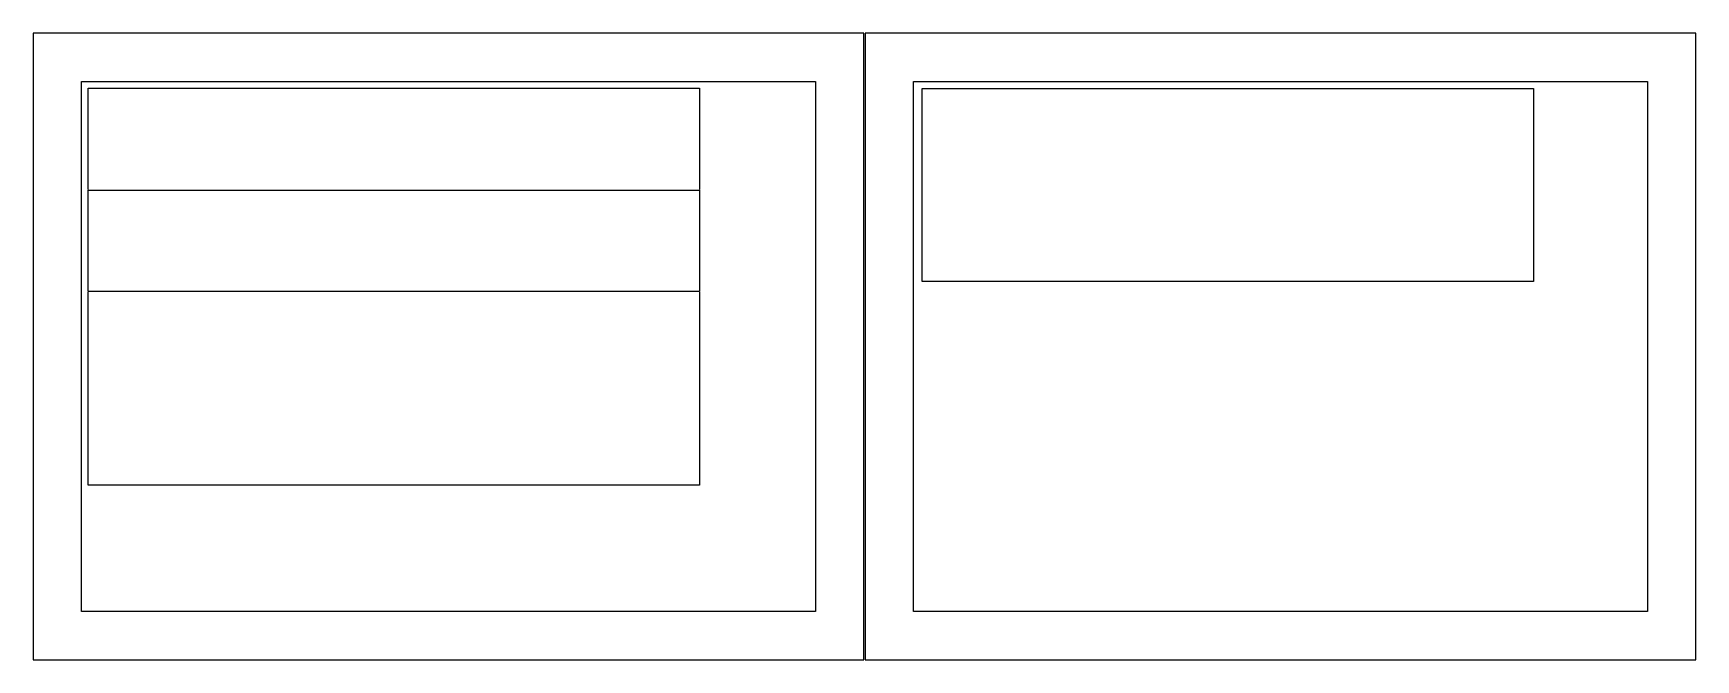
# Model space of a CAD drawing. Extents: x 0 to 813, y 0 to 123.
# Drawn here: x 0.1 to 326.4, y 0.1 to 123.1 of the extents above; entities that cross this region are included whole.
import ezdxf

# ---------------------------------------------------------------- set-up
doc = ezdxf.new("R2010")
doc.units = 0
doc.layers.add('Calque_1', color=7, linetype='CONTINUOUS')

msp = doc.modelspace()

# ---------------------------------------------------------------- linework, layer by layer
at = {"layer": 'Calque_1', "color": 7}
for p, q in [((0.141111, 123.14094), (0.141111, 0.141104)), ((163.141534, 123.14094), (0.141111, 123.14094)), ((0.141111, 123.14094), (0.141111, 123.14094)), ((163.141534, 0.141104), (163.141534, 123.14094)), ((163.423756, 123.14094), (163.423756, 0.141104)), ((326.42417, 123.14094), (163.423756, 123.14094)), ((163.423756, 123.14094), (163.423756, 123.14094)), ((326.42417, 0.141104), (326.42417, 123.14094)), ((9.641307, 113.640744), (153.641339, 113.640744)), ((9.641307, 9.640752), (9.641307, 113.640744)), ((9.641307, 113.640744), (9.641307, 113.640744)), ((10.91688, 92.479254), (10.91688, 112.379253)), ((10.91688, 112.379253), (130.916876, 112.379253)), ((130.916876, 112.379253), (130.916876, 92.479254)), ((153.641339, 113.640744), (153.641339, 9.640752)), ((172.923952, 113.640744), (316.923977, 113.640744)), ((172.923952, 9.640752), (172.923952, 113.640744)), ((172.923952, 113.640744), (172.923952, 113.640744)), ((174.606375, 74.395766), (174.606375, 112.295766)), ((174.606375, 112.295766), (294.606372, 112.295766)), ((294.606372, 112.295766), (294.606372, 74.395766)), ((316.923977, 113.640744), (316.923977, 9.640752)), ((10.91688, 92.338142), (130.916876, 92.338142)), ((10.91688, 72.438143), (10.91688, 92.338142)), ((130.916876, 92.338142), (130.916876, 72.438143)), ((130.916876, 72.438143), (10.91688, 72.438143)), ((10.91688, 34.397031), (10.91688, 72.297032)), ((130.916876, 72.297032), (130.916876, 34.397031)), ((294.606372, 74.395766), (174.606375, 74.395766)), ((130.916876, 34.397031), (10.91688, 34.397031)), ((153.641339, 9.640752), (9.641307, 9.640752)), ((316.923977, 9.640752), (172.923952, 9.640752)), ((0.141111, 0.141104), (163.141534, 0.141104)), ((163.423756, 0.141104), (326.42417, 0.141104))]:
    msp.add_line(p, q, dxfattribs=at)

doc.saveas('drawing.dxf')
